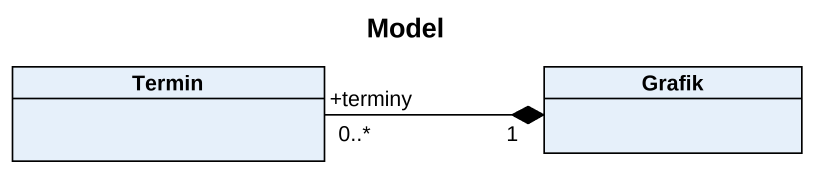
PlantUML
@startuml
title Model
hide circle
hide empty members
class Termin
class Grafik
Grafik "1" *-left- "0..*\n+terminy" Termin
@enduml
